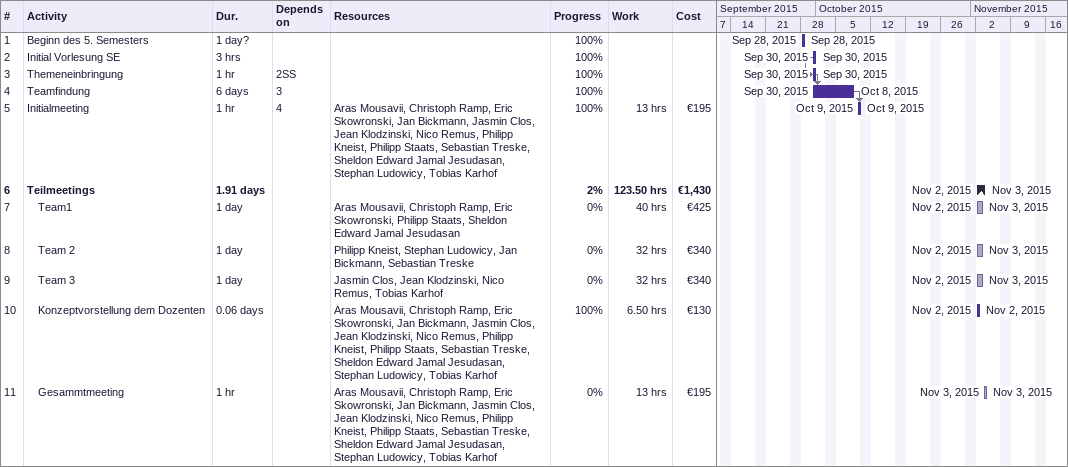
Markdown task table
| ID | Level | Task | Duration | Start | Finish | Predecessors | Resources | % complete | Work (h) | Cost (€) |
|---|---|---|---|---|---|---|---|---|---|---|
| 1 | 1 | Beginn des 5. Semesters | 1d? | 2015-09-28 | 2015-09-28 |  |  | 100 |  |  |
| 2 | 1 | Initial Vorlesung SE | 3h | 2015-09-30 | 2015-09-30 |  |  | 100 |  |  |
| 3 | 1 | Themeneinbringung | 1h | 2015-09-30 | 2015-09-30 | 2SS |  | 100 |  |  |
| 4 | 1 | Teamfindung | 6d | 2015-09-30 | 2015-10-08 | 3 |  | 100 |  |  |
| 5 | 1 | Initialmeeting | 1h | 2015-10-09 | 2015-10-09 | 4 | Aras Mousavii, Christoph Ramp, Eric Skowronski, Jan Bickmann, Jasmin Clos, Jean Klodzinski, Nico Remus, Philipp Kneist, Philipp Staats, Sebastian Treske, Sheldon Edward Jamal Jesudasan, Stephan Ludowicy, Tobias Karhof | 100 | 13 | 195 |
| 6 | 1 | **Teilmeetings** | 1.91d | 2015-11-02 | 2015-11-03 |  |  | 2 | 123.50 | 1430 |
| 7 | 2 | Team1 | 1d | 2015-11-02 | 2015-11-03 |  | Aras Mousavii, Christoph Ramp, Eric Skowronski, Philipp Staats, Sheldon Edward Jamal Jesudasan | 0 | 40 | 425 |
| 8 | 2 | Team 2 | 1d | 2015-11-02 | 2015-11-03 |  | Philipp Kneist, Stephan Ludowicy, Jan Bickmann, Sebastian Treske | 0 | 32 | 340 |
| 9 | 2 | Team 3 | 1d | 2015-11-02 | 2015-11-03 |  | Jasmin Clos, Jean Klodzinski, Nico Remus, Tobias Karhof | 0 | 32 | 340 |
| 10 | 2 | Konzeptvorstellung dem Dozenten | 0.06d | 2015-11-02 | 2015-11-02 |  | Aras Mousavii, Christoph Ramp, Eric Skowronski, Jan Bickmann, Jasmin Clos, Jean Klodzinski, Nico Remus, Philipp Kneist, Philipp Staats, Sebastian Treske, Sheldon Edward Jamal Jesudasan, Stephan Ludowicy, Tobias Karhof | 100 | 6.50 | 130 |
| 11 | 2 | Gesammtmeeting | 1h | 2015-11-03 | 2015-11-03 |  | Aras Mousavii, Christoph Ramp, Eric Skowronski, Jan Bickmann, Jasmin Clos, Jean Klodzinski, Nico Remus, Philipp Kneist, Philipp Staats, Sebastian Treske, Sheldon Edward Jamal Jesudasan, Stephan Ludowicy, Tobias Karhof | 0 | 13 | 195 |
